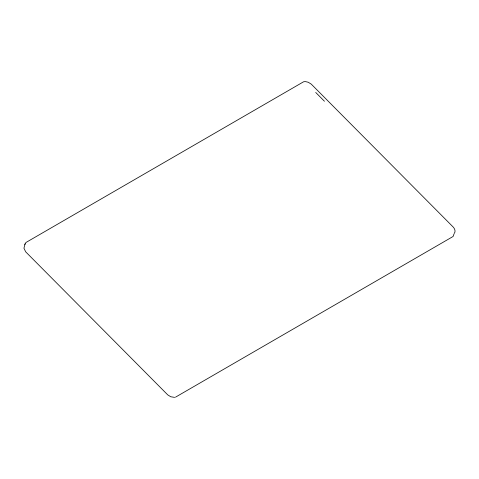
<?xml version="1.0" encoding="UTF-8"?>
<svg xmlns="http://www.w3.org/2000/svg" width="479" height="479" viewBox="0 0 479 479"><rect width="100%" height="100%" fill="white"/><g stroke="black" fill="none" stroke-linecap="round" stroke-linejoin="round"><path stroke-width="0.72" d="M24.884 244.541L25.92 242.512L303.554 81.795L305.255 81.574L308.183 82.226L311.242 84.106L453.332 227.184C454.787 228.812 455.9 231.638 454.17 233.459M25.028 243.823L23.956 248.23L25.668 251.816L167.758 394.894L170.817 396.774L174.637 397.378M453.984 234.039L453.08 236.488L175.446 397.205M315.715 92.453L324.445 101.243"/></g></svg>
